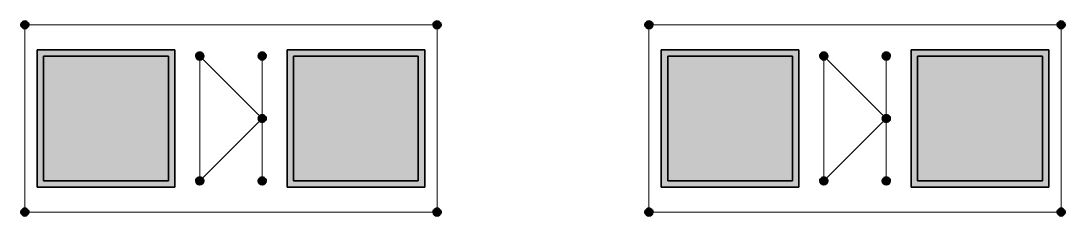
# Model space of a CAD drawing. Extents: x 219 to 547, y 65 to 70.
# Drawn here: x 327.51 to 344.23, y 64.96 to 68.09 of the extents above; entities that cross this region are included whole.
import ezdxf

# ---------------------------------------------------------------- set-up
doc = ezdxf.new("R2010")
doc.units = 0

msp = doc.modelspace()

# ---------------------------------------------------------------- linework, layer by layer
at = {"color": 2, "lineweight": 35, "ltscale": 0.001588}
for p, q in [((327.570831, 68.022606), (327.507324, 68.022606)), ((327.507324, 68.022606), (327.570831, 68.022606)), ((327.570831, 68.022606), (327.507324, 68.022606)), ((327.507324, 68.022606), (327.570831, 68.022606)), ((334.170807, 68.022606), (334.1073, 68.022606)), ((334.1073, 68.022606), (334.170807, 68.022606)), ((334.170807, 68.022606), (334.1073, 68.022606)), ((334.1073, 68.022606), (334.170807, 68.022606)), ((334.234314, 68.022606), (334.170807, 68.022606)), ((334.170807, 68.022606), (334.234314, 68.022606)), ((334.234314, 68.022606), (334.170807, 68.022606)), ((334.170807, 68.022606), (334.234314, 68.022606)), ((337.563141, 68.022606), (337.499634, 68.022606)), ((337.499634, 68.022606), (337.563141, 68.022606)), ((337.563141, 68.022606), (337.499634, 68.022606)), ((337.499634, 68.022606), (337.563141, 68.022606)), ((344.163116, 68.022606), (344.099609, 68.022606)), ((344.099609, 68.022606), (344.163116, 68.022606)), ((344.163116, 68.022606), (344.099609, 68.022606)), ((344.099609, 68.022606), (344.163116, 68.022606)), ((344.226624, 68.022606), (344.163116, 68.022606)), ((344.163116, 68.022606), (344.226624, 68.022606)), ((344.226624, 68.022606), (344.163116, 68.022606)), ((344.163116, 68.022606), (344.226624, 68.022606)), ((330.370819, 67.522606), (330.307312, 67.522606)), ((330.307312, 67.522606), (330.370819, 67.522606)), ((330.370819, 67.522606), (330.307312, 67.522606)), ((330.307312, 67.522606), (330.370819, 67.522606)), ((330.434326, 67.522606), (330.370819, 67.522606)), ((330.370819, 67.522606), (330.434326, 67.522606)), ((330.434326, 67.522606), (330.370819, 67.522606)), ((330.370819, 67.522606), (330.434326, 67.522606)), ((331.370819, 67.522606), (331.307312, 67.522606)), ((331.307312, 67.522606), (331.370819, 67.522606)), ((331.434326, 67.522606), (331.370819, 67.522606)), ((331.370819, 67.522606), (331.434326, 67.522606)), ((340.363129, 67.522606), (340.299622, 67.522606)), ((340.299622, 67.522606), (340.363129, 67.522606)), ((340.363129, 67.522606), (340.299622, 67.522606)), ((340.299622, 67.522606), (340.363129, 67.522606)), ((340.426636, 67.522606), (340.363129, 67.522606)), ((340.363129, 67.522606), (340.426636, 67.522606)), ((340.426636, 67.522606), (340.363129, 67.522606)), ((340.363129, 67.522606), (340.426636, 67.522606)), ((341.363129, 67.522606), (341.299622, 67.522606)), ((341.299622, 67.522606), (341.363129, 67.522606)), ((341.426636, 67.522606), (341.363129, 67.522606)), ((341.363129, 67.522606), (341.426636, 67.522606)), ((331.370819, 66.522606), (331.307312, 66.522606)), ((331.307312, 66.522606), (331.370819, 66.522606)), ((331.370819, 66.522606), (331.307312, 66.522606)), ((331.307312, 66.522606), (331.370819, 66.522606)), ((331.434326, 66.522606), (331.370819, 66.522606)), ((331.370819, 66.522606), (331.434326, 66.522606)), ((331.434326, 66.522606), (331.370819, 66.522606)), ((331.370819, 66.522606), (331.434326, 66.522606)), ((341.363129, 66.522606), (341.299622, 66.522606)), ((341.299622, 66.522606), (341.363129, 66.522606)), ((341.363129, 66.522606), (341.299622, 66.522606)), ((341.299622, 66.522606), (341.363129, 66.522606)), ((341.426636, 66.522606), (341.363129, 66.522606)), ((341.363129, 66.522606), (341.426636, 66.522606)), ((341.426636, 66.522606), (341.363129, 66.522606)), ((341.363129, 66.522606), (341.426636, 66.522606)), ((330.370819, 65.522606), (330.307312, 65.522606)), ((330.307312, 65.522606), (330.370819, 65.522606)), ((330.370819, 65.522606), (330.307312, 65.522606)), ((330.307312, 65.522606), (330.370819, 65.522606)), ((330.434326, 65.522606), (330.370819, 65.522606)), ((330.370819, 65.522606), (330.434326, 65.522606)), ((330.434326, 65.522606), (330.370819, 65.522606)), ((330.370819, 65.522606), (330.434326, 65.522606)), ((331.370819, 65.522606), (331.307312, 65.522606)), ((331.307312, 65.522606), (331.370819, 65.522606)), ((331.434326, 65.522606), (331.370819, 65.522606)), ((331.370819, 65.522606), (331.434326, 65.522606)), ((340.363129, 65.522606), (340.299622, 65.522606)), ((340.299622, 65.522606), (340.363129, 65.522606)), ((340.363129, 65.522606), (340.299622, 65.522606)), ((340.299622, 65.522606), (340.363129, 65.522606)), ((340.426636, 65.522606), (340.363129, 65.522606)), ((340.363129, 65.522606), (340.426636, 65.522606)), ((340.426636, 65.522606), (340.363129, 65.522606)), ((340.363129, 65.522606), (340.426636, 65.522606)), ((341.363129, 65.522606), (341.299622, 65.522606)), ((341.299622, 65.522606), (341.363129, 65.522606)), ((341.426636, 65.522606), (341.363129, 65.522606)), ((341.363129, 65.522606), (341.426636, 65.522606)), ((327.570831, 65.022606), (327.507324, 65.022606)), ((327.507324, 65.022606), (327.570831, 65.022606)), ((327.570831, 65.022606), (327.507324, 65.022606)), ((327.507324, 65.022606), (327.570831, 65.022606)), ((334.170807, 65.022606), (334.1073, 65.022606)), ((334.1073, 65.022606), (334.170807, 65.022606)), ((334.170807, 65.022606), (334.1073, 65.022606)), ((334.1073, 65.022606), (334.170807, 65.022606)), ((334.234314, 65.022606), (334.170807, 65.022606)), ((334.170807, 65.022606), (334.234314, 65.022606)), ((334.234314, 65.022606), (334.170807, 65.022606)), ((334.170807, 65.022606), (334.234314, 65.022606)), ((337.563141, 65.022606), (337.499634, 65.022606)), ((337.499634, 65.022606), (337.563141, 65.022606)), ((337.563141, 65.022606), (337.499634, 65.022606)), ((337.499634, 65.022606), (337.563141, 65.022606)), ((344.163116, 65.022606), (344.099609, 65.022606)), ((344.099609, 65.022606), (344.163116, 65.022606)), ((344.163116, 65.022606), (344.099609, 65.022606)), ((344.099609, 65.022606), (344.163116, 65.022606)), ((344.226624, 65.022606), (344.163116, 65.022606)), ((344.163116, 65.022606), (344.226624, 65.022606)), ((344.226624, 65.022606), (344.163116, 65.022606)), ((344.163116, 65.022606), (344.226624, 65.022606))]:
    msp.add_line(p, q, dxfattribs=at)
at = {"color": 2, "lineweight": 13, "ltscale": 0.075}
for p, q in [((327.570831, 68.022606), (327.570831, 65.022606)), ((334.170807, 68.022606), (334.170807, 65.022606)), ((337.563141, 65.022606), (337.563141, 68.022606)), ((344.163116, 65.022606), (344.163116, 68.022606))]:
    msp.add_line(p, q, dxfattribs=at)
at = {"color": 2, "lineweight": 35, "ltscale": 0.001587}
for p, q in [((327.634308, 68.022606), (327.570831, 68.022606)), ((327.570831, 68.022606), (327.634308, 68.022606)), ((327.634308, 68.022606), (327.570831, 68.022606)), ((327.570831, 68.022606), (327.634308, 68.022606)), ((337.626617, 68.022606), (337.563141, 68.022606)), ((337.563141, 68.022606), (337.626617, 68.022606)), ((337.626617, 68.022606), (337.563141, 68.022606)), ((337.563141, 68.022606), (337.626617, 68.022606)), ((327.634308, 65.022606), (327.570831, 65.022606)), ((327.570831, 65.022606), (327.634308, 65.022606)), ((327.634308, 65.022606), (327.570831, 65.022606)), ((327.570831, 65.022606), (327.634308, 65.022606)), ((337.626617, 65.022606), (337.563141, 65.022606)), ((337.563141, 65.022606), (337.626617, 65.022606)), ((337.626617, 65.022606), (337.563141, 65.022606)), ((337.563141, 65.022606), (337.626617, 65.022606))]:
    msp.add_line(p, q, dxfattribs=at)
at = {"color": 2, "lineweight": 13, "ltscale": 0.164999}
for p, q in [((334.170807, 68.022606), (327.570831, 68.022606)), ((337.563141, 68.022606), (344.163116, 68.022606)), ((334.170807, 65.022606), (327.570831, 65.022606)), ((337.563141, 65.022606), (344.163116, 65.022606))]:
    msp.add_line(p, q, dxfattribs=at)
at = {"color": 216, "lineweight": 35, "ltscale": 0.05508}
for p, q in [((329.972412, 67.624207), (327.769226, 67.624207)), ((327.769226, 67.624207), (327.769226, 65.421005)), ((329.972412, 65.421005), (329.972412, 67.624207)), ((333.972412, 67.624207), (331.769226, 67.624207)), ((331.769226, 67.624207), (331.769226, 65.421005)), ((333.972412, 65.421005), (333.972412, 67.624207)), ((339.964722, 67.624207), (337.761536, 67.624207)), ((337.761536, 67.624207), (337.761536, 65.421005)), ((339.964722, 65.421005), (339.964722, 67.624207)), ((343.964722, 67.624207), (341.761536, 67.624207)), ((341.761536, 67.624207), (341.761536, 65.421005)), ((343.964722, 65.421005), (343.964722, 67.624207)), ((327.769226, 65.421005), (329.972412, 65.421005)), ((331.769226, 65.421005), (333.972412, 65.421005)), ((337.761536, 65.421005), (339.964722, 65.421005)), ((341.761536, 65.421005), (343.964722, 65.421005))]:
    msp.add_line(p, q, dxfattribs=at)
at = {"color": 1, "lineweight": 35, "ltscale": 0.05}
for p, q in [((329.870819, 67.522606), (327.870819, 67.522606)), ((327.870819, 67.522606), (327.870819, 65.522606)), ((329.870819, 65.522606), (329.870819, 67.522606)), ((333.870819, 67.522606), (331.870819, 67.522606)), ((331.870819, 67.522606), (331.870819, 65.522606)), ((333.870819, 65.522606), (333.870819, 67.522606)), ((339.863129, 67.522606), (337.863129, 67.522606)), ((337.863129, 67.522606), (337.863129, 65.522606)), ((339.863129, 65.522606), (339.863129, 67.522606)), ((343.863129, 67.522606), (341.863129, 67.522606)), ((341.863129, 67.522606), (341.863129, 65.522606)), ((343.863129, 65.522606), (343.863129, 67.522606)), ((327.870819, 65.522606), (329.870819, 65.522606)), ((331.870819, 65.522606), (333.870819, 65.522606)), ((337.863129, 65.522606), (339.863129, 65.522606)), ((341.863129, 65.522606), (343.863129, 65.522606))]:
    msp.add_line(p, q, dxfattribs=at)
at = {"color": 8, "lineweight": 35, "ltscale": 0.05}
for p, q in [((329.870819, 67.522606), (327.870819, 67.522606)), ((327.870819, 67.522606), (327.870819, 65.522606)), ((329.870819, 65.522606), (329.870819, 67.522606)), ((333.870819, 67.522606), (331.870819, 67.522606)), ((331.870819, 67.522606), (331.870819, 65.522606)), ((333.870819, 65.522606), (333.870819, 67.522606)), ((339.863129, 67.522606), (337.863129, 67.522606)), ((337.863129, 67.522606), (337.863129, 65.522606)), ((339.863129, 65.522606), (339.863129, 67.522606)), ((343.863129, 67.522606), (341.863129, 67.522606)), ((341.863129, 67.522606), (341.863129, 65.522606)), ((343.863129, 65.522606), (343.863129, 67.522606)), ((327.870819, 65.522606), (329.870819, 65.522606)), ((331.870819, 65.522606), (333.870819, 65.522606)), ((337.863129, 65.522606), (339.863129, 65.522606)), ((341.863129, 65.522606), (343.863129, 65.522606))]:
    msp.add_line(p, q, dxfattribs=at)
at = {"color": 2, "lineweight": 13, "ltscale": 0.05}
for p, q in [((330.370819, 67.522606), (330.370819, 65.522606)), ((331.370819, 67.522606), (331.370819, 65.522606)), ((340.363129, 65.522606), (340.363129, 67.522606)), ((341.363129, 65.522606), (341.363129, 67.522606))]:
    msp.add_line(p, q, dxfattribs=at)
at = {"color": 2, "lineweight": 13, "ltscale": 0.035355}
for p, q in [((331.370819, 66.522606), (330.370819, 67.522606)), ((340.363129, 67.522606), (341.363129, 66.522606)), ((331.370819, 66.522606), (330.370819, 65.522606)), ((340.363129, 65.522606), (341.363129, 66.522606))]:
    msp.add_line(p, q, dxfattribs=at)
at = {"color": 2, "lineweight": 35}
for centre, start, end in [((327.570831, 68.022606), 0, 180.000009), ((327.570831, 68.022606), 0, 180.000009), ((334.170807, 68.022606), 0, 180.000009), ((334.170807, 68.022606), 0, 180.000009), ((337.563141, 68.022606), 0, 180.000009), ((337.563141, 68.022606), 0, 180.000009), ((344.163116, 68.022606), 0, 180.000009), ((344.163116, 68.022606), 0, 180.000009), ((327.570831, 68.022606), 180.000009, 360), ((327.570831, 68.022606), 180.000009, 360), ((334.170807, 68.022606), 180.000009, 360), ((334.170807, 68.022606), 180.000009, 360), ((337.563141, 68.022606), 180.000009, 360), ((337.563141, 68.022606), 180.000009, 360), ((344.163116, 68.022606), 180.000009, 360), ((344.163116, 68.022606), 180.000009, 360), ((330.370819, 67.522606), 0, 180.000009), ((330.370819, 67.522606), 0, 180.000009), ((331.370819, 67.522606), 0, 180.000009), ((340.363129, 67.522606), 0, 180.000009), ((340.363129, 67.522606), 0, 180.000009), ((341.363129, 67.522606), 0, 180.000009), ((330.370819, 67.522606), 180.000009, 360), ((330.370819, 67.522606), 180.000009, 360), ((331.370819, 67.522606), 180.000009, 360), ((340.363129, 67.522606), 180.000009, 360), ((340.363129, 67.522606), 180.000009, 360), ((341.363129, 67.522606), 180.000009, 360), ((331.370819, 66.522606), 0, 180.000009), ((331.370819, 66.522606), 0, 180.000009), ((341.363129, 66.522606), 0, 180.000009), ((341.363129, 66.522606), 0, 180.000009), ((331.370819, 66.522606), 180.000009, 0.00001), ((331.370819, 66.522606), 180.000009, 0.00001), ((341.363129, 66.522606), 180.000009, 0.00001), ((341.363129, 66.522606), 180.000009, 0.00001), ((330.370819, 65.522606), 0, 180.000009), ((330.370819, 65.522606), 0, 180.000009), ((331.370819, 65.522606), 0, 180.000009), ((340.363129, 65.522606), 0, 180.000009), ((340.363129, 65.522606), 0, 180.000009), ((341.363129, 65.522606), 0, 180.000009), ((330.370819, 65.522606), 180.000009, 360), ((330.370819, 65.522606), 180.000009, 360), ((331.370819, 65.522606), 180.000009, 360), ((340.363129, 65.522606), 180.000009, 360), ((340.363129, 65.522606), 180.000009, 360), ((341.363129, 65.522606), 180.000009, 360), ((327.570831, 65.022606), 0, 180.000009), ((327.570831, 65.022606), 0, 180.000009), ((334.170807, 65.022606), 0, 180.000009), ((334.170807, 65.022606), 0, 180.000009), ((337.563141, 65.022606), 0, 180.000009), ((337.563141, 65.022606), 0, 180.000009), ((344.163116, 65.022606), 0, 180.000009), ((344.163116, 65.022606), 0, 180.000009), ((327.570831, 65.022606), 180.000009, 360), ((327.570831, 65.022606), 180.000009, 360), ((334.170807, 65.022606), 180.000009, 360), ((334.170807, 65.022606), 180.000009, 360), ((337.563141, 65.022606), 180.000009, 360), ((337.563141, 65.022606), 180.000009, 360), ((344.163116, 65.022606), 180.000009, 360), ((344.163116, 65.022606), 180.000009, 360)]:
    msp.add_arc(centre, 0.0635, start, end, dxfattribs=at)
at = {"color": 2, "lineweight": 5}
for points in [[(327.634308, 68.022606), (327.60257, 68.077599), (327.507324, 68.022606), (327.539063, 68.077599)], [(327.634308, 68.022606), (327.60257, 68.077599), (327.507324, 68.022606), (327.539063, 68.077599)], [(334.234314, 68.022606), (334.202545, 68.077599), (334.1073, 68.022606), (334.139069, 68.077599)], [(334.234314, 68.022606), (334.202545, 68.077599), (334.1073, 68.022606), (334.139069, 68.077599)], [(337.626617, 68.022606), (337.594879, 68.077599), (337.499634, 68.022606), (337.531372, 68.077599)], [(337.626617, 68.022606), (337.594879, 68.077599), (337.499634, 68.022606), (337.531372, 68.077599)], [(344.226624, 68.022606), (344.194855, 68.077599), (344.099609, 68.022606), (344.131378, 68.077599)], [(344.226624, 68.022606), (344.194855, 68.077599), (344.099609, 68.022606), (344.131378, 68.077599)], [(327.507324, 68.022606), (327.539063, 67.967613), (327.634308, 68.022606), (327.60257, 67.967613)], [(327.507324, 68.022606), (327.634308, 68.022606), (327.570831, 68.022606)], [(327.634308, 68.022606), (327.507324, 68.022606), (327.570831, 68.022606)], [(327.507324, 68.022606), (327.539063, 67.967613), (327.634308, 68.022606), (327.60257, 67.967613)], [(327.507324, 68.022606), (327.634308, 68.022606), (327.570831, 68.022606)], [(327.634308, 68.022606), (327.507324, 68.022606), (327.570831, 68.022606)], [(334.1073, 68.022606), (334.139069, 67.967613), (334.234314, 68.022606), (334.202545, 67.967613)], [(334.1073, 68.022606), (334.234314, 68.022606), (334.170807, 68.022606)], [(334.234314, 68.022606), (334.1073, 68.022606), (334.170807, 68.022606)], [(334.1073, 68.022606), (334.139069, 67.967613), (334.234314, 68.022606), (334.202545, 67.967613)], [(334.1073, 68.022606), (334.234314, 68.022606), (334.170807, 68.022606)], [(334.234314, 68.022606), (334.1073, 68.022606), (334.170807, 68.022606)], [(337.499634, 68.022606), (337.531372, 67.967613), (337.626617, 68.022606), (337.594879, 67.967613)], [(337.499634, 68.022606), (337.626617, 68.022606), (337.563141, 68.022606)], [(337.626617, 68.022606), (337.499634, 68.022606), (337.563141, 68.022606)], [(337.499634, 68.022606), (337.531372, 67.967613), (337.626617, 68.022606), (337.594879, 67.967613)], [(337.499634, 68.022606), (337.626617, 68.022606), (337.563141, 68.022606)], [(337.626617, 68.022606), (337.499634, 68.022606), (337.563141, 68.022606)], [(344.099609, 68.022606), (344.131378, 67.967613), (344.226624, 68.022606), (344.194855, 67.967613)], [(344.099609, 68.022606), (344.226624, 68.022606), (344.163116, 68.022606)], [(344.226624, 68.022606), (344.099609, 68.022606), (344.163116, 68.022606)], [(344.099609, 68.022606), (344.131378, 67.967613), (344.226624, 68.022606), (344.194855, 67.967613)], [(344.099609, 68.022606), (344.226624, 68.022606), (344.163116, 68.022606)], [(344.226624, 68.022606), (344.099609, 68.022606), (344.163116, 68.022606)], [(330.434326, 67.522606), (330.402557, 67.577599), (330.307312, 67.522606), (330.339081, 67.577599)], [(330.434326, 67.522606), (330.402557, 67.577599), (330.307312, 67.522606), (330.339081, 67.577599)], [(331.434326, 67.522606), (331.402557, 67.577599), (331.307312, 67.522606), (331.33905, 67.577599)], [(340.426636, 67.522606), (340.394867, 67.577599), (340.299622, 67.522606), (340.33139, 67.577599)], [(340.426636, 67.522606), (340.394867, 67.577599), (340.299622, 67.522606), (340.33139, 67.577599)], [(341.426636, 67.522606), (341.394867, 67.577599), (341.299622, 67.522606), (341.33136, 67.577599)], [(330.307312, 67.522606), (330.339081, 67.467613), (330.434326, 67.522606), (330.402557, 67.467613)], [(330.307312, 67.522606), (330.434326, 67.522606), (330.370819, 67.522606)], [(330.434326, 67.522606), (330.307312, 67.522606), (330.370819, 67.522606)], [(330.307312, 67.522606), (330.339081, 67.467613), (330.434326, 67.522606), (330.402557, 67.467613)], [(330.307312, 67.522606), (330.434326, 67.522606), (330.370819, 67.522606)], [(330.434326, 67.522606), (330.307312, 67.522606), (330.370819, 67.522606)], [(331.307312, 67.522606), (331.33905, 67.467613), (331.434326, 67.522606), (331.402557, 67.467613)], [(331.307312, 67.522606), (331.434326, 67.522606), (331.370819, 67.522606)], [(331.434326, 67.522606), (331.307312, 67.522606), (331.370819, 67.522606)], [(340.299622, 67.522606), (340.33139, 67.467613), (340.426636, 67.522606), (340.394867, 67.467613)], [(340.299622, 67.522606), (340.426636, 67.522606), (340.363129, 67.522606)], [(340.426636, 67.522606), (340.299622, 67.522606), (340.363129, 67.522606)], [(340.299622, 67.522606), (340.33139, 67.467613), (340.426636, 67.522606), (340.394867, 67.467613)], [(340.299622, 67.522606), (340.426636, 67.522606), (340.363129, 67.522606)], [(340.426636, 67.522606), (340.299622, 67.522606), (340.363129, 67.522606)], [(341.299622, 67.522606), (341.33136, 67.467613), (341.426636, 67.522606), (341.394867, 67.467613)], [(341.299622, 67.522606), (341.426636, 67.522606), (341.363129, 67.522606)], [(341.426636, 67.522606), (341.299622, 67.522606), (341.363129, 67.522606)], [(331.434326, 66.522606), (331.402557, 66.577599), (331.307312, 66.522606), (331.33905, 66.577599)], [(331.434326, 66.522606), (331.402557, 66.577599), (331.307312, 66.522606), (331.33905, 66.577599)], [(341.426636, 66.522606), (341.394867, 66.577599), (341.299622, 66.522606), (341.33136, 66.577599)], [(341.426636, 66.522606), (341.394867, 66.577599), (341.299622, 66.522606), (341.33136, 66.577599)], [(331.307312, 66.522606), (331.33905, 66.467613), (331.434326, 66.522606), (331.402557, 66.467613)], [(331.307312, 66.522606), (331.434326, 66.522606), (331.370819, 66.522606)], [(331.434326, 66.522606), (331.307312, 66.522606), (331.370819, 66.522606)], [(331.307312, 66.522606), (331.33905, 66.467613), (331.434326, 66.522606), (331.402557, 66.467613)], [(331.307312, 66.522606), (331.434326, 66.522606), (331.370819, 66.522606)], [(331.434326, 66.522606), (331.307312, 66.522606), (331.370819, 66.522606)], [(341.299622, 66.522606), (341.33136, 66.467613), (341.426636, 66.522606), (341.394867, 66.467613)], [(341.299622, 66.522606), (341.426636, 66.522606), (341.363129, 66.522606)], [(341.426636, 66.522606), (341.299622, 66.522606), (341.363129, 66.522606)], [(341.299622, 66.522606), (341.33136, 66.467613), (341.426636, 66.522606), (341.394867, 66.467613)], [(341.299622, 66.522606), (341.426636, 66.522606), (341.363129, 66.522606)], [(341.426636, 66.522606), (341.299622, 66.522606), (341.363129, 66.522606)], [(330.434326, 65.522606), (330.402557, 65.577599), (330.307312, 65.522606), (330.339081, 65.577599)], [(330.434326, 65.522606), (330.402557, 65.577599), (330.307312, 65.522606), (330.339081, 65.577599)], [(331.434326, 65.522606), (331.402557, 65.577599), (331.307312, 65.522606), (331.33905, 65.577599)], [(340.426636, 65.522606), (340.394867, 65.577599), (340.299622, 65.522606), (340.33139, 65.577599)], [(340.426636, 65.522606), (340.394867, 65.577599), (340.299622, 65.522606), (340.33139, 65.577599)], [(341.426636, 65.522606), (341.394867, 65.577599), (341.299622, 65.522606), (341.33136, 65.577599)], [(330.307312, 65.522606), (330.339081, 65.467613), (330.434326, 65.522606), (330.402557, 65.467613)], [(330.307312, 65.522606), (330.434326, 65.522606), (330.370819, 65.522606)], [(330.434326, 65.522606), (330.307312, 65.522606), (330.370819, 65.522606)], [(330.307312, 65.522606), (330.339081, 65.467613), (330.434326, 65.522606), (330.402557, 65.467613)], [(330.307312, 65.522606), (330.434326, 65.522606), (330.370819, 65.522606)], [(330.434326, 65.522606), (330.307312, 65.522606), (330.370819, 65.522606)], [(331.307312, 65.522606), (331.33905, 65.467613), (331.434326, 65.522606), (331.402557, 65.467613)], [(331.307312, 65.522606), (331.434326, 65.522606), (331.370819, 65.522606)], [(331.434326, 65.522606), (331.307312, 65.522606), (331.370819, 65.522606)], [(340.299622, 65.522606), (340.33139, 65.467613), (340.426636, 65.522606), (340.394867, 65.467613)], [(340.299622, 65.522606), (340.426636, 65.522606), (340.363129, 65.522606)], [(340.426636, 65.522606), (340.299622, 65.522606), (340.363129, 65.522606)], [(340.299622, 65.522606), (340.33139, 65.467613), (340.426636, 65.522606), (340.394867, 65.467613)], [(340.299622, 65.522606), (340.426636, 65.522606), (340.363129, 65.522606)], [(340.426636, 65.522606), (340.299622, 65.522606), (340.363129, 65.522606)], [(341.299622, 65.522606), (341.33136, 65.467613), (341.426636, 65.522606), (341.394867, 65.467613)], [(341.299622, 65.522606), (341.426636, 65.522606), (341.363129, 65.522606)], [(341.426636, 65.522606), (341.299622, 65.522606), (341.363129, 65.522606)], [(327.634308, 65.022606), (327.60257, 65.077599), (327.507324, 65.022606), (327.539063, 65.077599)], [(327.634308, 65.022606), (327.60257, 65.077599), (327.507324, 65.022606), (327.539063, 65.077599)], [(334.234314, 65.022606), (334.202545, 65.077599), (334.1073, 65.022606), (334.139069, 65.077599)], [(334.234314, 65.022606), (334.202545, 65.077599), (334.1073, 65.022606), (334.139069, 65.077599)], [(337.626617, 65.022606), (337.594879, 65.077599), (337.499634, 65.022606), (337.531372, 65.077599)], [(337.626617, 65.022606), (337.594879, 65.077599), (337.499634, 65.022606), (337.531372, 65.077599)], [(344.226624, 65.022606), (344.194855, 65.077599), (344.099609, 65.022606), (344.131378, 65.077599)], [(344.226624, 65.022606), (344.194855, 65.077599), (344.099609, 65.022606), (344.131378, 65.077599)], [(327.507324, 65.022606), (327.539063, 64.967613), (327.634308, 65.022606), (327.60257, 64.967613)], [(327.507324, 65.022606), (327.634308, 65.022606), (327.570831, 65.022606)], [(327.634308, 65.022606), (327.507324, 65.022606), (327.570831, 65.022606)], [(327.507324, 65.022606), (327.539063, 64.967613), (327.634308, 65.022606), (327.60257, 64.967613)], [(327.507324, 65.022606), (327.634308, 65.022606), (327.570831, 65.022606)], [(327.634308, 65.022606), (327.507324, 65.022606), (327.570831, 65.022606)], [(334.1073, 65.022606), (334.139069, 64.967613), (334.234314, 65.022606), (334.202545, 64.967613)], [(334.1073, 65.022606), (334.234314, 65.022606), (334.170807, 65.022606)], [(334.234314, 65.022606), (334.1073, 65.022606), (334.170807, 65.022606)], [(334.1073, 65.022606), (334.139069, 64.967613), (334.234314, 65.022606), (334.202545, 64.967613)], [(334.1073, 65.022606), (334.234314, 65.022606), (334.170807, 65.022606)], [(334.234314, 65.022606), (334.1073, 65.022606), (334.170807, 65.022606)], [(337.499634, 65.022606), (337.531372, 64.967613), (337.626617, 65.022606), (337.594879, 64.967613)], [(337.499634, 65.022606), (337.626617, 65.022606), (337.563141, 65.022606)], [(337.626617, 65.022606), (337.499634, 65.022606), (337.563141, 65.022606)], [(337.499634, 65.022606), (337.531372, 64.967613), (337.626617, 65.022606), (337.594879, 64.967613)], [(337.499634, 65.022606), (337.626617, 65.022606), (337.563141, 65.022606)], [(337.626617, 65.022606), (337.499634, 65.022606), (337.563141, 65.022606)], [(344.099609, 65.022606), (344.131378, 64.967613), (344.226624, 65.022606), (344.194855, 64.967613)], [(344.099609, 65.022606), (344.226624, 65.022606), (344.163116, 65.022606)], [(344.226624, 65.022606), (344.099609, 65.022606), (344.163116, 65.022606)], [(344.099609, 65.022606), (344.131378, 64.967613), (344.226624, 65.022606), (344.194855, 64.967613)], [(344.099609, 65.022606), (344.226624, 65.022606), (344.163116, 65.022606)], [(344.226624, 65.022606), (344.099609, 65.022606), (344.163116, 65.022606)]]:
    msp.add_solid(points, dxfattribs=at)
at = {"color": 216, "lineweight": 5}
for points in [[(327.769226, 65.421005), (329.972412, 65.421005), (327.769226, 67.624207), (329.972412, 67.624207)], [(331.769226, 65.421005), (333.972412, 65.421005), (331.769226, 67.624207), (333.972412, 67.624207)], [(337.761536, 65.421005), (339.964722, 65.421005), (337.761536, 67.624207), (339.964722, 67.624207)], [(341.761536, 65.421005), (343.964722, 65.421005), (341.761536, 67.624207), (343.964722, 67.624207)]]:
    msp.add_solid(points, dxfattribs=at)
at = {"color": 1, "lineweight": 5}
for points in [[(327.870819, 65.522606), (329.870819, 65.522606), (327.870819, 67.522606), (329.870819, 67.522606)], [(331.870819, 65.522606), (333.870819, 65.522606), (331.870819, 67.522606), (333.870819, 67.522606)], [(337.863129, 65.522606), (339.863129, 65.522606), (337.863129, 67.522606), (339.863129, 67.522606)], [(341.863129, 65.522606), (343.863129, 65.522606), (341.863129, 67.522606), (343.863129, 67.522606)]]:
    msp.add_solid(points, dxfattribs=at)
at = {"color": 8, "lineweight": 5}
for points in [[(327.870819, 65.522606), (329.870819, 65.522606), (327.870819, 67.522606), (329.870819, 67.522606)], [(331.870819, 65.522606), (333.870819, 65.522606), (331.870819, 67.522606), (333.870819, 67.522606)], [(337.863129, 65.522606), (339.863129, 65.522606), (337.863129, 67.522606), (339.863129, 67.522606)], [(341.863129, 65.522606), (343.863129, 65.522606), (341.863129, 67.522606), (343.863129, 67.522606)]]:
    msp.add_solid(points, dxfattribs=at)

doc.saveas('drawing.dxf')
